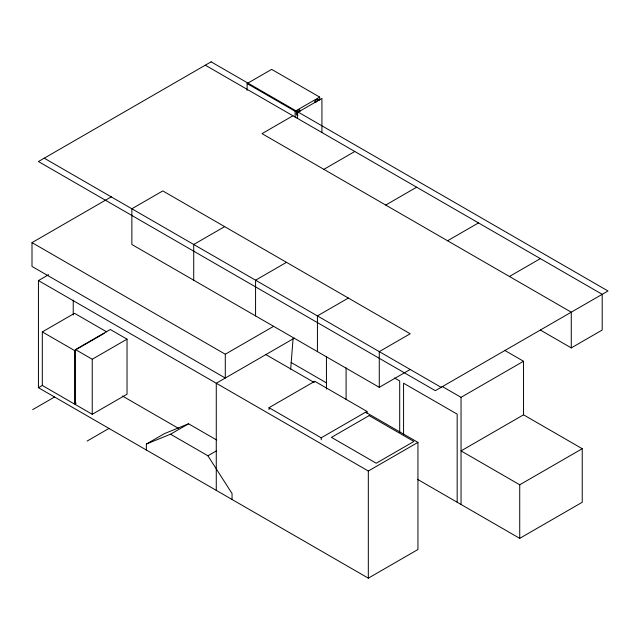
<?xml version="1.0" encoding="UTF-8"?>
<svg xmlns="http://www.w3.org/2000/svg" width="640" height="640" viewBox="0 0 640 640"><rect width="100%" height="100%" fill="white"/><g stroke="black" fill="none" stroke-linecap="round" stroke-linejoin="round"><path stroke-width="0.96" d="M290.672 369.216L293.088 338.4M247.112 90.4L247.112 83.552L271.664 69.376L319.672 97.088L319.672 100.024M32 242.624L225.288 354.224L225.288 378.032L32 266.432L32 242.624L111.472 196.744M247.112 83.552L295.112 111.264L319.672 97.088M292.936 115.784L262.016 133.64L571.272 312.184L571.272 347.896L540.352 330.04M366.096 412.456L417.936 442.384L417.936 549.512L368.32 578.16L38.44 387.704L38.44 280.568L48.624 274.688M76.216 403.088L74.52 404.072L42.312 385.472L42.312 331.904L74.52 313.304L106.736 331.904M224.648 226.632L193.72 244.488L193.72 280.2M323.864 169.344L354.792 151.488M75.488 349.576L110.28 329.488L127.032 339.16L127.032 394.208L92.24 414.296L75.488 404.624L75.488 349.576L92.24 359.248L127.032 339.16M42.312 331.904L74.52 350.504L104.192 333.376M38.44 387.704L42.688 385.256M286.496 262.344L255.568 280.2L255.568 315.904M385.72 205.056L416.648 187.2M32.648 409.648L54.552 397M225.288 354.224L273.664 326.296M87.088 441.08L108.992 428.432M348.352 298.048L317.424 315.904L317.424 351.616M447.568 240.768L478.496 222.912M294.4 338.128L216.272 383.24L216.272 490.368M146.36 450.008L146.36 444.056L164.4 433.64L188.56 423.784L216.592 439.968M146.36 444.056L170.52 434.2L188.56 423.784M269.024 409.672L269.024 407.688L314.768 381.272L366.952 411.408L366.952 413.392M509.424 276.48L540.352 258.624M170.52 434.2L207.896 455.776L216.48 450.816M379.272 387.328L379.272 351.616L410.2 333.76L162.792 190.92L131.864 208.776L131.864 244.488L379.272 387.328L410.2 369.472M269.024 407.688L321.208 437.816L366.952 411.408M442.056 386.376L461.04 397.336L523.536 361.256L523.536 414.816L461.04 450.904L519.728 484.792L582.232 448.704L582.232 502.272L519.728 538.352L417.4 479.272M571.272 347.896L602.2 330.04L602.2 294.328L205.312 65.192M38.44 280.568L368.32 471.024L417.936 442.384M318.136 99.488L319.088 100.032A2.752 1.592 -60 0 0 316.352 102L315.064 101.256M297.424 114.896A2.752 1.592 -60 0 1 296.984 114.856L296.632 114.64A2.752 1.592 -60 0 1 296.824 111.568A2.752 1.592 -60 0 1 299.384 109.92L300.672 110.664A2.752 1.592 -60 0 0 298.304 112.008M296.648 111.888L297.936 112.632A2.752 1.592 -60 0 0 297.92 115.384L296.656 114.656M504.552 350.296L523.536 361.256M523.536 414.816L582.232 448.704M44.24 158.184L441.128 387.328M394.512 377.976L399.696 380.968L399.696 432.432M291.08 362.448L326.472 382.888M265.88 354.592L314.256 382.528M122.44 396.024L178.552 428.416M207.896 455.776L232.056 493.528L232.056 499.48M519.728 484.792L519.728 538.352M461.04 397.336L461.04 504.464M457.168 502.232L457.168 414.152L403.568 383.2L403.568 434.664M368.32 471.024L368.32 578.16M346.096 367.832L346.096 399.504M326.44 356.328L326.44 389.064M321.928 132.24L321.928 98.392L297.368 112.568L297.368 118.544M321.208 437.816L321.208 439.8M295.112 111.264L295.12 117.136M92.24 359.248L92.24 414.296M74.52 350.504L74.52 404.072M73.232 300.16L73.232 315.04M318.536 100.368A2.752 1.592 -60 0 0 318.16 99.504L317.8 99.288A2.752 1.592 -60 0 0 314.672 102.552M299.744 110.136A2.752 1.592 -60 0 1 300.12 111M211.112 61.84L38.44 161.536L435.328 390.672L608 290.984L211.112 61.84M369.136 415.608L331.448 437.368L376.224 463.224L413.92 441.464L369.136 415.608"/></g></svg>
